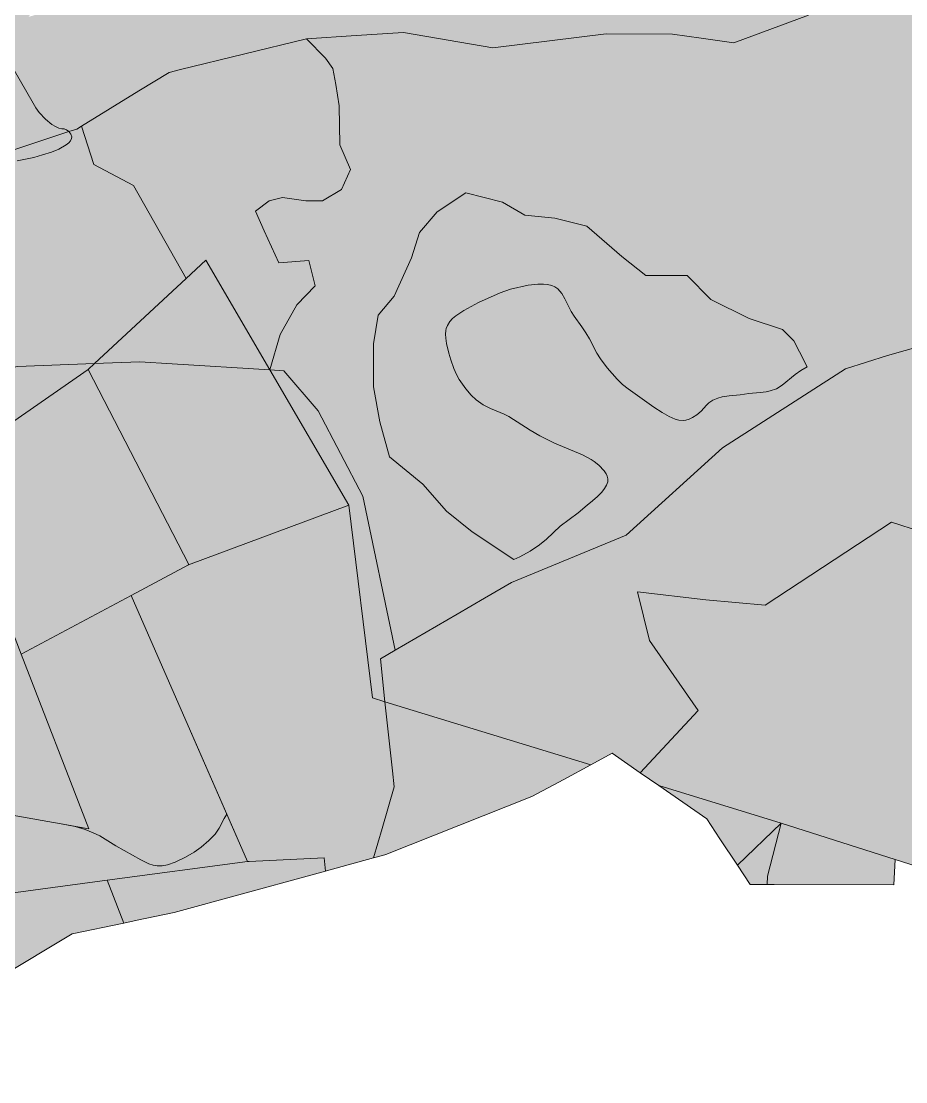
# Model space of a CAD drawing. Header units: metres. Extents: x 541853 to 549675, y 1832829 to 1845715.
# Drawn here: x 542778 to 543479, y 1838557 to 1839397 of the extents above; entities that cross this region are included whole.
import ezdxf

# ---------------------------------------------------------------- set-up
doc = ezdxf.new("R2010")
doc.units = ezdxf.units.M
doc.header["$MEASUREMENT"] = 0
doc.layers.add('1', color=7, linetype='Continuous', lineweight=0)

msp = doc.modelspace()

# ---------------------------------------------------------------- hatches: boundary and pattern name
at = {"layer": '1', "linetype": 'Continuous', "lineweight": 0}
for color, points in [(31, [(542816.25, 1839309.405), (542816.16, 1839309.495), (542814.21, 1839310.965), (542812.38, 1839311.685), (542811.93, 1839311.52), (542810.58, 1839311.595), (542808.3, 1839312.24), (542805.45, 1839313.47), (542802.63, 1839315.12), (542797.53, 1839319.2), (542792.64, 1839324.615), (542790.09, 1839328.245), (542787.75, 1839332.085), (542772.87, 1839358.185), (542771.1, 1839361.83), (542770.17, 1839364.305), (542769.42, 1839367.365), (542769.12, 1839369.525), (542769.27, 1839372.585), (542770.71, 1839379.155), (542771.37, 1839384.765), (542771.1, 1839396.3), (542771.64, 1839399.195), (542772.39, 1839401.16), (542774.19, 1839404.46), (542777.97, 1839410.34), (542782.2, 1839417.915), (542784.84, 1839421.905), (542789.22, 1839427.485), (542796.03, 1839434.295), (542799.36, 1839438.045), (542802.36, 1839442.395), (542804.1, 1839446.1), (542804.88, 1839449.445), (542804.73, 1839452.85), (542803.56, 1839456.645), (542800.95, 1839461.145), (542797.98, 1839464.61), (542795.1, 1839466.965), (542792.28, 1839468.72), (542788.71, 1839470.475), (542761.14, 1839480.84), (542754.27, 1839484.05), (542746.65, 1839488.205), (542742.93, 1839489.555), (542740.8, 1839489.645), (542739.33, 1839489.435), (542736.27, 1839488.385), (542734.68, 1839487.305), (542733.6, 1839486.165), (542729.82, 1839480.66), (542726.13, 1839477.495), (542723.7, 1839476.01), (542720.04, 1839474.285), (542716.47, 1839473.04), (542712.66, 1839472.17), (542706.96, 1839471.63), (542700.06, 1839471.795), (542694.12, 1839472.455), (542688.15, 1839473.565), (542685.42, 1839474.405), (542683.23, 1839475.71), (542682.69, 1839476.475), (542682.48, 1839477.225), (542683.05, 1839478.485), (542681.61, 1839478.545), (542679.36, 1839478.05), (542675.13, 1839476.295), (542671.8, 1839474.51), (542666.97, 1839471.165), (542657.97, 1839463.455), (542656.83, 1839474.45), (542658.06, 1839480.075), (542659.8, 1839493.125), (542666.31, 1839501.675), (542670.24, 1839505.695), (542674.14, 1839508.815), (542683.65, 1839515.4), (542692.89, 1839520.905), (542701.17, 1839526.065), (542707.95, 1839530.67), (542715.57, 1839537.405), (542725.47, 1839545.475), (542734.68, 1839552.165), (542737.77, 1839554.505), (542745.24, 1839560.1), (542752.65, 1839566.355), (542759.67, 1839573.675), (542767.44, 1839582.465), (542772.63, 1839589.635), (542777.49, 1839602.925), (542778.39, 1839615.57), (542775.87, 1839625.395), (542767.47, 1839633.945), (542756.13, 1839640.485), (542745, 1839645.555), (542739.36, 1839647.055), (542737.14, 1839647.64), (542723.73, 1839651.135), (542713.41, 1839653.16), (542698.8, 1839656.13), (542674.56, 1839662.175), (542661.3, 1839668.475), (542653.56, 1839671.04), (542653.47, 1839671.055), (542642.4, 1839672.495), (542630.91, 1839673.155), (542621.31, 1839674.505), (542614.59, 1839678.405), (542611.92, 1839681.675), (542610.72, 1839684.6), (542611.41, 1839691.29), (542613.27, 1839697.965), (542615.46, 1839703.875), (542619.12, 1839710.49), (542624.88, 1839718.41), (542629.8, 1839724.875), (542648.31, 1839741.825), (542663.76, 1839759.285), (542669.34, 1839766.395), (542674.56, 1839773.025), (542691.66, 1839791.895), (542696.73, 1839798.09), (542700.9, 1839803.265), (542706.75, 1839810.3), (542714.07, 1839819.015), (542719.62, 1839825.795), (542723.851, 1839830.836), (542723.01, 1839813.735), (542724.69, 1839810.915), (542728.89, 1839803.91), (542730.84, 1839800.655), (542758.95, 1839787.2), (542784.63, 1839782.31), (542810.31, 1839788.415), (542851.86, 1839788.415), (542895.87, 1839777.42), (542983.86, 1839735.84), (542784.36, 1839400.305), (543067.41, 1839487.605), (543066.42, 1839461.76), (543083.1, 1839441.945), (543120.63, 1839440.91), (543166.5, 1839461.76), (543189.42, 1839486.78), (543243.63, 1839491.985), (543265.53, 1839463.845), (543302.01, 1839446.115), (543383.34, 1839456.54), (543435.45, 1839453.42), (543467.79, 1839461.76), (543479.25, 1839459.675), (543487.47, 1839469.38), (543489.27, 1839468.015), (543575.49, 1839399.945), (543566.04, 1839397.305), (543558.03, 1839395.64), (543546.9, 1839393.915), (543536.4, 1839392.97), (543531.51, 1839392.85), (543490.62, 1839401.115), (543486.66, 1839401.145), (543402.03, 1839401.67), (543342.84, 1839379.89), (543317.07, 1839383.415), (543294.36, 1839386.52), (543241.62, 1839386.85), (543151.89, 1839375.81), (543081.3, 1839387.855), (543043.68, 1839385.515), (543004.26, 1839383.055), (542904.66, 1839358.575), (542895.48, 1839356.325), (542871.6, 1839341.655), (542826.27, 1839313.77), (542822.4, 1839311.415)]), (31, [(542771.67, 1839294.855), (542711.55, 1839296.295), (542671.56, 1839308.13), (542653.89, 1839331.605), (542670, 1839346.515), (542657.97, 1839463.455), (542666.97, 1839471.165), (542671.8, 1839474.51), (542675.13, 1839476.295), (542679.36, 1839478.05), (542681.61, 1839478.545), (542683.05, 1839478.485), (542682.48, 1839477.225), (542682.69, 1839476.475), (542683.23, 1839475.71), (542685.42, 1839474.405), (542688.15, 1839473.565), (542694.12, 1839472.455), (542700.06, 1839471.795), (542706.96, 1839471.63), (542712.66, 1839472.17), (542716.47, 1839473.04), (542720.04, 1839474.285), (542723.7, 1839476.01), (542726.13, 1839477.495), (542729.82, 1839480.66), (542733.6, 1839486.165), (542734.68, 1839487.305), (542736.27, 1839488.385), (542739.33, 1839489.435), (542740.8, 1839489.645), (542742.93, 1839489.555), (542746.65, 1839488.205), (542754.27, 1839484.05), (542761.14, 1839480.84), (542788.71, 1839470.475), (542792.28, 1839468.72), (542795.1, 1839466.965), (542797.98, 1839464.61), (542800.95, 1839461.145), (542803.56, 1839456.645), (542804.73, 1839452.85), (542804.88, 1839449.445), (542804.1, 1839446.1), (542802.36, 1839442.395), (542799.36, 1839438.045), (542796.03, 1839434.295), (542789.22, 1839427.485), (542784.84, 1839421.905), (542782.2, 1839417.915), (542777.97, 1839410.34), (542774.19, 1839404.46), (542772.39, 1839401.16), (542771.64, 1839399.195), (542771.1, 1839396.3), (542771.37, 1839384.765), (542770.71, 1839379.155), (542769.27, 1839372.585), (542769.12, 1839369.525), (542769.42, 1839367.365), (542770.17, 1839364.305), (542771.1, 1839361.83), (542772.87, 1839358.185), (542787.75, 1839332.085), (542790.09, 1839328.245), (542792.64, 1839324.615), (542797.53, 1839319.2), (542802.63, 1839315.12), (542805.45, 1839313.47), (542808.3, 1839312.24), (542810.58, 1839311.595), (542811.93, 1839311.52), (542812.38, 1839311.685), (542814.21, 1839310.965), (542816.16, 1839309.495), (542816.25, 1839309.405)]), (43, [(542975.4, 1839120.675), (542924.7, 1839207.645), (542908.98, 1839193.035), (542867.31, 1839266.805), (542836.02, 1839283.485), (542826.27, 1839313.77), (542871.6, 1839341.655), (542895.48, 1839356.325), (542904.66, 1839358.575), (543004.26, 1839383.055), (543019.53, 1839367.59), (543025.2, 1839359.385), (543027.72, 1839346.785), (543030.24, 1839329.76), (543030.87, 1839298.845), (543039.09, 1839279.3), (543032.13, 1839263.535), (543017.01, 1839254.715), (543003.75, 1839254.715), (542985.48, 1839257.235), (542974.74, 1839254.715), (542964.03, 1839246.51), (542970.96, 1839230.745), (542982.33, 1839205.515), (543006.27, 1839207.405), (543011.34, 1839187.23), (542996.82, 1839172.095), (542983.59, 1839148.77)]), (251, [(542725.41, 1839113.4), (542726.16, 1839113.895), (542740.02, 1839124.35), (542749.98, 1839132.42), (542744.4, 1839142.755), (542743.02, 1839146.1), (542741.88, 1839149.85), (542740.47, 1839156.285), (542739.39, 1839163.635), (542737.95, 1839180.795), (542737.05, 1839184.785), (542735.22, 1839189.63), (542732.46, 1839195.075), (542729.52, 1839199.755), (542727.72, 1839201.93), (542725.23, 1839204.27), (542721.69, 1839206.97), (542718.75, 1839208.755), (542710.5, 1839212.565), (542708.04, 1839213.945), (542705.61, 1839215.82), (542704.11, 1839217.425), (542703, 1839219.255), (542702.16, 1839221.565), (542701.44, 1839226.815), (542701.56, 1839233.205), (542702.82, 1839238.335), (542703.72, 1839240.225), (542704.74, 1839241.62), (542706.03, 1839242.805), (542708.22, 1839244.005), (542711.07, 1839244.845), (542718.3, 1839245.985), (542722.5, 1839247.065), (542725.74, 1839248.505), (542729.1, 1839250.95), (542731.8, 1839253.725), (542733.66, 1839256.05), (542741.28, 1839267.87), (542743.56, 1839270.915), (542747.19, 1839274.5), (542751.69, 1839277.59), (542758.44, 1839280.815), (542768.37, 1839284.295), (542775.21, 1839286.17), (542788.32, 1839289.02), (542795.19, 1839290.925), (542802.42, 1839293.265), (542808.15, 1839295.635), (542813.91, 1839298.89), (542816.16, 1839300.615), (542817.51, 1839302.16), (542818.32, 1839304.005), (542818.38, 1839305.325), (542817.75, 1839307.335), (542816.25, 1839309.405), (542822.4, 1839311.415), (542826.27, 1839313.77), (542836.02, 1839283.485), (542867.31, 1839266.805), (542908.98, 1839193.035), (542836.53, 1839125.715), (542775.36, 1839123.435)]), (251, [(543168.72, 1838970.45), (543135.57, 1838992.365), (543115.38, 1839008.775), (543096.45, 1839030.21), (543069.99, 1839051.645), (543062.4, 1839079.395), (543057.36, 1839107.145), (543057.36, 1839141.195), (543061.14, 1839163.905), (543073.77, 1839179.025), (543087.63, 1839209.295), (543093.93, 1839229.485), (543107.82, 1839245.88), (543130.53, 1839261.015), (543159.51, 1839253.455), (543177.18, 1839243.36), (543201.15, 1839240.84), (543226.38, 1839234.525), (543254.13, 1839210.555), (543273.03, 1839195.435), (543305.82, 1839195.435), (543324.75, 1839176.505), (543355.02, 1839161.385), (543381.51, 1839152.55), (543390.33, 1839143.715), (543394.92, 1839134.895), (543401.04, 1839123.18), (543395.82, 1839120.06), (543391.47, 1839117.09), (543381.24, 1839108.435), (543376.77, 1839105.66), (543371.7, 1839103.95), (543368.46, 1839103.29), (543363.72, 1839102.675), (543354.66, 1839101.985), (543347.82, 1839100.995), (543339.27, 1839100.125), (543333.54, 1839099.195), (543330.27, 1839098.28), (543326.31, 1839096.675), (543323.07, 1839094.62), (543321.09, 1839092.715), (543316.86, 1839087.855), (543313.59, 1839085.125), (543310.11, 1839082.995), (543307.38, 1839081.645), (543304.89, 1839080.82), (543302.67, 1839080.475), (543299.22, 1839080.775), (543296.49, 1839081.6), (543291.75, 1839083.715), (543286.11, 1839086.97), (543279.6, 1839091.215), (543259.05, 1839105.585), (543254.76, 1839109.035), (543250.35, 1839113.355), (543242.64, 1839122.22), (543237.33, 1839129.345), (543234.45, 1839134.025), (543228.54, 1839145.17), (543225.6, 1839150.135), (543222.51, 1839154.875), (543216.42, 1839163.185), (543214.05, 1839166.905), (543208.95, 1839176.925), (543206.52, 1839181.065), (543203.52, 1839184.8), (543200.97, 1839186.57), (543198.72, 1839187.47), (543195.33, 1839188.25), (543192.03, 1839188.625), (543187.5, 1839188.685), (543180, 1839187.815), (543166.08, 1839184.71), (543157.83, 1839181.815), (543140.64, 1839174.105), (543129.03, 1839167.625), (543122.55, 1839163.47), (543120, 1839161.325), (543117.9, 1839158.925), (543116.04, 1839155.925), (543115.11, 1839153.525), (543114.72, 1839151.875), (543114.45, 1839148.905), (543114.63, 1839145.755), (543115.35, 1839141.525), (543117.12, 1839133.875), (543118.68, 1839128.595), (543121.08, 1839121.755), (543123.09, 1839117.075), (543125.31, 1839113.07), (543127.83, 1839109.245), (543130.59, 1839105.645), (543134.88, 1839100.695), (543138.69, 1839097.035), (543144.36, 1839093.045), (543150.09, 1839090.105), (543160.89, 1839085.635), (543164.58, 1839083.82), (543181.56, 1839072.825), (543189.24, 1839068.325), (543200.79, 1839062.7), (543222.99, 1839053.235), (543229.83, 1839049.68), (543232.2, 1839048.165), (543235.95, 1839045.24), (543240.09, 1839040.77), (543241.68, 1839038.37), (543242.64, 1839036.33), (543243.09, 1839034.305), (543242.97, 1839031.995), (543242.04, 1839029.385), (543240.48, 1839026.61), (543238.29, 1839023.775), (543234.78, 1839020.235), (543230.79, 1839016.89), (543226.62, 1839013.395), (543219.42, 1839007.38), (543205.41, 1838996.88), (543194.55, 1838986.59), (543189.03, 1838981.985), (543181.47, 1838977.005), (543173.37, 1838972.505)]), (251, [(542975.4, 1839120.675), (542897.97, 1839125.475), (542872.41, 1839127.05), (542836.53, 1839125.715), (542908.98, 1839193.035), (542924.7, 1839207.645)]), (251, [(543498.81, 1838723.85), (543470.61, 1838732.85), (543380.46, 1838761.605), (543283.41, 1838791.305), (543283.38, 1838791.32), (543268.74, 1838801.505), (543314.52, 1838850.855), (543275.97, 1838906.115), (543266.58, 1838944.68), (543320.79, 1838938.425), (543367.71, 1838934.255), (543467.79, 1838999.925), (543490.71, 1838992.635), (543536.58, 1839008.265), (543520.95, 1839063.525), (543513.66, 1839090.63), (543531.36, 1839113.565), (543555.12, 1839108.285), (543552.81, 1839106.125), (543549.12, 1839101.88), (543545.22, 1839096.525), (543541.98, 1839091.005), (543540.48, 1839087.165), (543539.52, 1839082.665), (543539.49, 1839077.01), (543540.45, 1839071.31), (543541.95, 1839066.855), (543544.83, 1839061.845), (543548.79, 1839057.525), (543553.17, 1839054.465), (543558.21, 1839052.335), (543563.73, 1839051.195), (543568.23, 1839050.955), (543572.07, 1839051.135), (543577.05, 1839051.795), (543583.29, 1839052.995), (543602.19, 1839057.75), (543626.49, 1839065.175), (543639.48, 1839067.965), (543650.1, 1839070.71), (543658.14, 1839073.785), (543664.74, 1839077.55), (543669.9, 1839081.705), (543675, 1839087.195), (543676.92, 1839089.97), (543678.51, 1839092.925), (543680.1, 1839097.125), (543681.12, 1839102.615), (543681.39, 1839108.315), (543681.18, 1839114.225), (543680.31, 1839121.56), (543676.53, 1839145.155), (543674.16, 1839157.155), (543673.35, 1839162.735), (543673.05, 1839168.36), (543673.17, 1839172.23), (543673.56, 1839175.455), (543674.55, 1839180.24), (543675.18, 1839182.205), (543676.41, 1839186.045), (543678.96, 1839191.655), (543713.82, 1839207.39), (543743.01, 1839211.56), (543749.25, 1839177.15), (543751.35, 1839156.3), (543774.27, 1839151.095), (543793.05, 1839178.2), (543810.12, 1839178.2), (543792.21, 1839135.735), (543756.926, 1838949.415), (543726.93, 1838912.145), (543709.74, 1838905.545), (543662.37, 1838873.955), (543658.86, 1838870.895), (543658.83, 1838870.88), (543627.72, 1838856.465), (543535.05, 1838764.365)]), (43, [(543268.74, 1838801.505), (543246.51, 1838816.985), (543229.56, 1838807.805), (543066.54, 1838857.695), (543062.91, 1838891.7), (543074.58, 1838898.51), (543123.78, 1838927.235), (543145.23, 1838939.73), (543166.65, 1838952.225), (543257.58, 1838989.635), (543333.96, 1839058.77), (543431.4, 1839121.455), (543464.46, 1839132.12), (543564.45, 1839160.245), (543585.27, 1839174.015), (543585.45, 1839173.7), (543586.98, 1839169.845), (543587.73, 1839166.68), (543588.21, 1839163.17), (543588.42, 1839160.02), (543588.18, 1839153.27), (543587.85, 1839150.495), (543587.4, 1839147.705), (543585.99, 1839142.185), (543584.43, 1839138.195), (543583.17, 1839135.66), (543580.95, 1839132.075), (543577.98, 1839128.22), (543574.77, 1839124.695), (543568.35, 1839118.845), (543556.23, 1839109.305), (543555.12, 1839108.285), (543531.36, 1839113.565), (543513.66, 1839090.63), (543520.95, 1839063.525), (543536.58, 1839008.265), (543490.71, 1838992.635), (543467.79, 1838999.925), (543367.71, 1838934.255), (543320.79, 1838938.425), (543266.58, 1838944.68), (543275.97, 1838906.115), (543314.52, 1838850.855)]), (251, [(542704.65, 1839033.105), (542682.06, 1839069.225), (542664.42, 1839101.145), (542664.45, 1839101.145), (542725.41, 1839113.4), (542775.36, 1839123.435), (542836.53, 1839125.715), (542831.43, 1839120.975)]), (251, [(542910.99, 1838966.22), (542911.26, 1838966.37), (542831.43, 1839120.975), (542836.53, 1839125.715), (542872.41, 1839127.05), (542897.97, 1839125.475), (542975.4, 1839120.675), (543037.89, 1839013.47)]), (251, [(542778.42, 1838895.3), (542758.38, 1838947.125), (542704.65, 1839033.105), (542831.43, 1839120.975), (542911.26, 1838966.37), (542910.99, 1838966.22), (542865.45, 1838941.86)]), (251, [(543066.54, 1838857.695), (543056.64, 1838860.74), (543037.89, 1839013.47), (542975.4, 1839120.675), (542986.29, 1839120.015), (543013.5, 1839088.185), (543048.93, 1839020.475), (543074.58, 1838898.51), (543062.91, 1838891.7)]), (251, [(543019.5, 1838723.595), (543018.45, 1838733.96), (542958.93, 1838731.26), (542957.64, 1838731.2), (542865.45, 1838941.86), (542910.99, 1838966.22), (543037.89, 1839013.47), (543056.64, 1838860.74), (543066.54, 1838857.695), (543072.42, 1838802.915), (543073.8, 1838790.27), (543064.23, 1838757.36), (543057.42, 1838733.945), (543020.19, 1838723.775), (543020.16, 1838723.775)]), (53, [(542831.88, 1838757.09), (542809.95, 1838760.975), (542799.42, 1838762.835), (542699.58, 1838780.535), (542651.46, 1838791.365), (542628.69, 1838876.295), (542758.38, 1838947.125), (542778.42, 1838895.3)]), (53, [(542886.18, 1838727.69), (542882.94, 1838728.185), (542879.4, 1838729.355), (542873.16, 1838732.43), (542853.3, 1838743.485), (542840.7, 1838751.36), (542835.48, 1838753.985), (542829.12, 1838756.385), (542821.26, 1838758.965), (542831.88, 1838757.09), (542778.42, 1838895.3), (542865.45, 1838941.86), (542941.23, 1838768.685), (542939.16, 1838765.325), (542935.11, 1838757.585), (542931.9, 1838752.935), (542927.04, 1838747.67), (542920.92, 1838742.465), (542915.31, 1838738.475), (542908.47, 1838734.485), (542900.43, 1838730.525), (542894.37, 1838728.41), (542890.02, 1838727.705)]), (251, [(543057.42, 1838733.945), (543064.23, 1838757.36), (543073.8, 1838790.27), (543072.42, 1838802.915), (543066.54, 1838857.695), (543229.56, 1838807.805), (543208.14, 1838796.21), (543182.88, 1838782.515), (543067.23, 1838736.63), (543064.47, 1838735.865)]), (251, [(543345.72, 1838728.185), (543331.86, 1838749.095), (543321.39, 1838764.875), (543283.41, 1838791.305), (543380.46, 1838761.605)]), (53, [(542691.78, 1838695.545), (542699.58, 1838780.535), (542799.42, 1838762.835), (542809.95, 1838760.975), (542821.26, 1838758.965), (542829.12, 1838756.385), (542835.48, 1838753.985), (542840.7, 1838751.36), (542853.3, 1838743.485), (542873.16, 1838732.43), (542879.4, 1838729.355), (542882.94, 1838728.185), (542886.18, 1838727.69), (542890.02, 1838727.705), (542894.37, 1838728.41), (542900.43, 1838730.525), (542908.47, 1838734.485), (542915.31, 1838738.475), (542920.92, 1838742.465), (542927.04, 1838747.67), (542931.9, 1838752.935), (542935.11, 1838757.585), (542939.16, 1838765.325), (542941.23, 1838768.685), (542957.64, 1838731.2), (542846.4, 1838716.275)]), (252, [(543369.21, 1838712.825), (543355.89, 1838712.855), (543345.72, 1838728.185), (543380.46, 1838761.605), (543369.39, 1838719.47)]), (251, [(543469.53, 1838712.585), (543374.82, 1838712.81), (543369.21, 1838712.825), (543369.39, 1838719.47), (543380.46, 1838761.605), (543470.61, 1838732.85)]), (53, [(542859.57, 1838682.375), (542846.4, 1838716.275), (542957.64, 1838731.2), (542958.93, 1838731.26), (543018.45, 1838733.96), (543019.5, 1838723.595), (543007.86, 1838720.415), (542899.65, 1838690.865), (542870.16, 1838684.625)]), (53, [(542749.98, 1838556.615), (542743.47, 1838572.155), (542691.78, 1838695.545), (542846.4, 1838716.275), (542859.57, 1838682.375), (542818.74, 1838673.735), (542760.9, 1838639.265), (542766.45, 1838570.01)])]:
    msp.add_hatch(color=color, dxfattribs=at).paths.add_polyline_path(points)
h = msp.add_hatch(color=251, dxfattribs=at)
h.paths.add_polyline_path([(543074.58, 1838898.51), (543048.93, 1839020.475), (543013.5, 1839088.185), (542986.29, 1839120.015), (542975.4, 1839120.675), (542983.59, 1839148.77), (542996.82, 1839172.095), (543011.34, 1839187.23), (543006.27, 1839207.405), (542982.33, 1839205.515), (542970.96, 1839230.745), (542964.03, 1839246.51), (542974.74, 1839254.715), (542985.48, 1839257.235), (543003.75, 1839254.715), (543017.01, 1839254.715), (543032.13, 1839263.535), (543039.09, 1839279.3), (543030.87, 1839298.845), (543030.24, 1839329.76), (543027.72, 1839346.785), (543025.2, 1839359.385), (543019.53, 1839367.59), (543004.26, 1839383.055), (543043.68, 1839385.515), (543081.3, 1839387.855), (543151.89, 1839375.81), (543241.62, 1839386.85), (543294.36, 1839386.52), (543317.07, 1839383.415), (543342.84, 1839379.89), (543402.03, 1839401.67), (543486.66, 1839401.145), (543490.62, 1839401.115), (543531.51, 1839392.85), (543536.4, 1839392.97), (543546.9, 1839393.915), (543558.03, 1839395.64), (543566.04, 1839397.305), (543575.49, 1839399.945), (543580.14, 1839396.285), (543596.64, 1839382.56), (543686.25, 1839308.1), (543749.97, 1839397.815), (543752.07, 1839395.985), (543734.55, 1839371.79), (543684.39, 1839289.2), (543682.77, 1839261.735), (543686.61, 1839231.06), (543637.08, 1839208.245), (543585.27, 1839174.015), (543564.45, 1839160.245), (543464.46, 1839132.12), (543431.4, 1839121.455), (543333.96, 1839058.77), (543257.58, 1838989.635), (543166.65, 1838952.225), (543123.78, 1838927.235)])
h.paths.add_polyline_path([(543168.72, 1838970.45), (543135.57, 1838992.365), (543115.38, 1839008.775), (543096.45, 1839030.21), (543069.99, 1839051.645), (543062.4, 1839079.395), (543057.36, 1839107.145), (543057.36, 1839141.195), (543061.14, 1839163.905), (543073.77, 1839179.025), (543087.63, 1839209.295), (543093.93, 1839229.485), (543107.82, 1839245.88), (543130.53, 1839261.015), (543159.51, 1839253.455), (543177.18, 1839243.36), (543201.15, 1839240.84), (543226.38, 1839234.525), (543254.13, 1839210.555), (543273.03, 1839195.435), (543305.82, 1839195.435), (543324.75, 1839176.505), (543355.02, 1839161.385), (543381.51, 1839152.55), (543390.33, 1839143.715), (543401.04, 1839123.18), (543395.82, 1839120.06), (543391.47, 1839117.09), (543381.24, 1839108.435), (543376.77, 1839105.66), (543371.7, 1839103.95), (543368.46, 1839103.29), (543363.72, 1839102.675), (543354.66, 1839101.985), (543347.82, 1839100.995), (543339.27, 1839100.125), (543333.54, 1839099.195), (543330.27, 1839098.28), (543326.31, 1839096.675), (543323.07, 1839094.62), (543321.09, 1839092.715), (543316.86, 1839087.855), (543313.59, 1839085.125), (543310.11, 1839082.995), (543307.38, 1839081.645), (543304.89, 1839080.82), (543302.67, 1839080.475), (543299.22, 1839080.775), (543296.49, 1839081.6), (543291.75, 1839083.715), (543286.11, 1839086.97), (543279.6, 1839091.215), (543259.05, 1839105.585), (543254.76, 1839109.035), (543250.35, 1839113.355), (543242.64, 1839122.22), (543237.33, 1839129.345), (543234.45, 1839134.025), (543228.54, 1839145.17), (543225.6, 1839150.135), (543222.51, 1839154.875), (543216.42, 1839163.185), (543214.05, 1839166.905), (543208.95, 1839176.925), (543206.52, 1839181.065), (543203.52, 1839184.8), (543200.97, 1839186.57), (543198.72, 1839187.47), (543195.33, 1839188.25), (543192.03, 1839188.625), (543187.5, 1839188.685), (543180, 1839187.815), (543166.08, 1839184.71), (543157.83, 1839181.815), (543140.64, 1839174.105), (543129.03, 1839167.625), (543122.55, 1839163.47), (543120, 1839161.325), (543117.9, 1839158.925), (543116.04, 1839155.925), (543115.11, 1839153.525), (543114.72, 1839151.875), (543114.45, 1839148.905), (543114.63, 1839145.755), (543115.35, 1839141.525), (543117.12, 1839133.875), (543118.68, 1839128.595), (543121.08, 1839121.755), (543123.09, 1839117.075), (543125.31, 1839113.07), (543127.83, 1839109.245), (543130.59, 1839105.645), (543134.88, 1839100.695), (543138.69, 1839097.035), (543144.36, 1839093.045), (543150.09, 1839090.105), (543160.89, 1839085.635), (543164.58, 1839083.82), (543181.56, 1839072.825), (543189.24, 1839068.325), (543200.79, 1839062.7), (543222.99, 1839053.235), (543229.83, 1839049.68), (543232.2, 1839048.165), (543235.95, 1839045.24), (543240.09, 1839040.77), (543241.68, 1839038.37), (543242.64, 1839036.33), (543243.09, 1839034.305), (543242.97, 1839031.995), (543242.04, 1839029.385), (543240.48, 1839026.61), (543238.29, 1839023.775), (543234.78, 1839020.235), (543219.42, 1839007.38), (543205.41, 1838996.88), (543194.55, 1838986.59), (543189.03, 1838981.985), (543181.47, 1838977.005), (543173.37, 1838972.505)], flags=16)
h = msp.add_hatch(dxfattribs=at)
h.set_pattern_fill('ANSI33', color=188, scale=10, style=0)
h.paths.add_polyline_path([(542664.42, 1839101.145), (542651.04, 1839125.4), (542692.56, 1839181.305), (542624.67, 1839251.61), (542557.71, 1839152.865), (542552.58, 1839138.585), (542533.71, 1839136.98), (542522.94, 1839136.665), (542515.17, 1839137.025), (542508.78, 1839138.195), (542503.8, 1839139.89), (542498.46, 1839142.32), (542482.23, 1839151.665), (542478.57, 1839153.42), (542471.55, 1839156.195), (542457.9, 1839160.68), (542452.74, 1839162.885), (542450.1, 1839164.325), (542445.09, 1839167.85), (542441.07, 1839171.915), (542439.69, 1839173.895), (542438.43, 1839176.565), (542437.8, 1839178.965), (542437.95, 1839180.075), (542442.33, 1839181.59), (542446.62, 1839183.675), (542457.21, 1839190.38), (542460.99, 1839193.125), (542467.05, 1839198.525), (542472.06, 1839203.505), (542476.8, 1839208.89), (542480.58, 1839213.78), (542485.65, 1839221.94), (542485.95, 1839222.69), (542556.03, 1839240.99), (542653.89, 1839331.605), (542671.56, 1839308.13), (542711.55, 1839296.295), (542771.67, 1839294.855), (542816.25, 1839309.405), (542817.75, 1839307.335), (542818.38, 1839305.325), (542818.32, 1839304.005), (542817.51, 1839302.16), (542816.16, 1839300.615), (542813.91, 1839298.89), (542808.15, 1839295.635), (542802.42, 1839293.265), (542795.19, 1839290.925), (542788.32, 1839289.02), (542775.21, 1839286.17), (542768.37, 1839284.295), (542758.44, 1839280.815), (542751.69, 1839277.59), (542747.19, 1839274.5), (542743.56, 1839270.915), (542741.28, 1839267.87), (542733.66, 1839256.05), (542731.8, 1839253.725), (542729.1, 1839250.95), (542725.74, 1839248.505), (542722.5, 1839247.065), (542718.3, 1839245.985), (542711.07, 1839244.845), (542708.22, 1839244.005), (542706.03, 1839242.805), (542704.74, 1839241.62), (542703.72, 1839240.225), (542702.82, 1839238.335), (542701.56, 1839233.205), (542701.44, 1839226.815), (542702.16, 1839221.565), (542703, 1839219.255), (542704.11, 1839217.425), (542705.61, 1839215.82), (542708.04, 1839213.945), (542710.5, 1839212.565), (542718.75, 1839208.755), (542721.69, 1839206.97), (542725.23, 1839204.27), (542727.72, 1839201.93), (542729.52, 1839199.755), (542732.46, 1839195.075), (542735.22, 1839189.63), (542737.05, 1839184.785), (542737.95, 1839180.795), (542739.39, 1839163.635), (542740.47, 1839156.285), (542741.88, 1839149.85), (542743.02, 1839146.1), (542744.4, 1839142.755), (542749.98, 1839132.42), (542740.02, 1839124.35), (542726.16, 1839113.895), (542725.41, 1839113.4), (542664.45, 1839101.145)])

# ---------------------------------------------------------------- linework, layer by layer
at = {"layer": '1', "color": 7, "linetype": 'Continuous', "lineweight": 0, "flags": 128}
for points in [[(543402.03, 1839401.67), (543342.84, 1839379.89), (543317.07, 1839383.415), (543294.36, 1839386.52), (543241.62, 1839386.85), (543151.89, 1839375.81), (543081.3, 1839387.855), (543043.68, 1839385.515), (543004.26, 1839383.055), (542904.66, 1839358.575), (542895.48, 1839356.325), (542871.6, 1839341.655), (542826.27, 1839313.77), (542822.4, 1839311.415), (542816.25, 1839309.405), (542816.16, 1839309.495), (542814.21, 1839310.965), (542812.38, 1839311.685), (542811.93, 1839311.52), (542810.58, 1839311.595), (542808.3, 1839312.24), (542805.45, 1839313.47), (542802.63, 1839315.12), (542797.53, 1839319.2), (542792.64, 1839324.615), (542790.09, 1839328.245), (542787.75, 1839332.085), (542772.87, 1839358.185)], [(542772.87, 1839358.185), (542787.75, 1839332.085), (542790.09, 1839328.245), (542792.64, 1839324.615), (542797.53, 1839319.2), (542802.63, 1839315.12), (542805.45, 1839313.47), (542808.3, 1839312.24), (542810.58, 1839311.595), (542811.93, 1839311.52), (542812.38, 1839311.685), (542814.21, 1839310.965), (542816.16, 1839309.495), (542816.25, 1839309.405), (542771.67, 1839294.855)], [(542771.67, 1839294.855), (542816.25, 1839309.405), (542817.75, 1839307.335), (542818.38, 1839305.325), (542818.32, 1839304.005), (542817.51, 1839302.16), (542816.16, 1839300.615), (542813.91, 1839298.89), (542808.15, 1839295.635), (542802.42, 1839293.265), (542795.19, 1839290.925), (542788.32, 1839289.02), (542775.21, 1839286.17)], [(542775.21, 1839286.17), (542788.32, 1839289.02), (542795.19, 1839290.925), (542802.42, 1839293.265), (542808.15, 1839295.635), (542813.91, 1839298.89), (542816.16, 1839300.615), (542817.51, 1839302.16), (542818.32, 1839304.005), (542818.38, 1839305.325), (542817.75, 1839307.335), (542816.25, 1839309.405), (542822.4, 1839311.415), (542826.27, 1839313.77), (542826.27, 1839313.77), (542836.02, 1839283.485), (542867.31, 1839266.805), (542908.98, 1839193.035), (542836.53, 1839125.715), (542775.36, 1839123.435)], [(543490.71, 1838992.635), (543467.79, 1838999.925), (543367.71, 1838934.255), (543320.79, 1838938.425), (543266.58, 1838944.68), (543275.97, 1838906.115), (543314.52, 1838850.855), (543268.74, 1838801.505), (543246.51, 1838816.985), (543229.56, 1838807.805), (543066.54, 1838857.695), (543062.91, 1838891.7), (543074.58, 1838898.51), (543123.78, 1838927.235), (543145.23, 1838939.73), (543166.65, 1838952.225), (543257.58, 1838989.635), (543333.96, 1839058.77), (543431.4, 1839121.455), (543464.46, 1839132.12), (543564.45, 1839160.245)], [(543498.81, 1838723.85), (543470.61, 1838732.85), (543380.46, 1838761.605), (543283.41, 1838791.305), (543283.38, 1838791.32), (543268.74, 1838801.505), (543268.74, 1838801.505), (543314.52, 1838850.855), (543275.97, 1838906.115), (543266.58, 1838944.68), (543320.79, 1838938.425), (543367.71, 1838934.255), (543467.79, 1838999.925), (543490.71, 1838992.635)], [(542699.58, 1838780.535), (542799.42, 1838762.835), (542809.95, 1838760.975), (542821.26, 1838758.965), (542829.12, 1838756.385), (542835.48, 1838753.985), (542840.7, 1838751.36), (542853.3, 1838743.485), (542873.16, 1838732.43), (542879.4, 1838729.355), (542882.94, 1838728.185), (542886.18, 1838727.69), (542890.02, 1838727.705), (542894.37, 1838728.41), (542900.43, 1838730.525), (542908.47, 1838734.485), (542915.31, 1838738.475), (542920.92, 1838742.465), (542927.04, 1838747.67), (542931.9, 1838752.935), (542935.11, 1838757.585), (542939.16, 1838765.325), (542941.23, 1838768.685), (542957.64, 1838731.2), (542846.4, 1838716.275), (542691.78, 1838695.545)]]:
    msp.add_lwpolyline(points, dxfattribs=at)
for points in [[(542908.98, 1839193.035), (542867.31, 1839266.805), (542836.02, 1839283.485), (542826.27, 1839313.77), (542871.6, 1839341.655), (542895.48, 1839356.325), (542904.66, 1839358.575), (543004.26, 1839383.055), (543019.53, 1839367.59), (543025.2, 1839359.385), (543027.72, 1839346.785), (543030.24, 1839329.76), (543030.87, 1839298.845), (543039.09, 1839279.3), (543032.13, 1839263.535), (543017.01, 1839254.715), (543003.75, 1839254.715), (542985.48, 1839257.235), (542974.74, 1839254.715), (542964.03, 1839246.51), (542970.96, 1839230.745), (542982.33, 1839205.515), (543006.27, 1839207.405), (543011.34, 1839187.23), (542996.82, 1839172.095), (542983.59, 1839148.77), (542975.4, 1839120.675), (542924.7, 1839207.645), (542908.98, 1839193.035)], [(543254.13, 1839210.555), (543273.03, 1839195.435), (543305.82, 1839195.435), (543324.75, 1839176.505), (543355.02, 1839161.385), (543381.51, 1839152.55), (543390.33, 1839143.715), (543394.92, 1839134.895), (543401.04, 1839123.18), (543395.82, 1839120.06), (543391.47, 1839117.09), (543381.24, 1839108.435), (543376.77, 1839105.66), (543371.7, 1839103.95), (543368.46, 1839103.29), (543363.72, 1839102.675), (543354.66, 1839101.985), (543347.82, 1839100.995), (543339.27, 1839100.125), (543333.54, 1839099.195), (543330.27, 1839098.28), (543326.31, 1839096.675), (543323.07, 1839094.62), (543321.09, 1839092.715), (543316.86, 1839087.855), (543313.59, 1839085.125), (543310.11, 1839082.995), (543307.38, 1839081.645), (543304.89, 1839080.82), (543302.67, 1839080.475), (543299.22, 1839080.775), (543296.49, 1839081.6), (543291.75, 1839083.715), (543286.11, 1839086.97), (543279.6, 1839091.215), (543259.05, 1839105.585), (543254.76, 1839109.035), (543250.35, 1839113.355), (543242.64, 1839122.22), (543237.33, 1839129.345), (543234.45, 1839134.025), (543228.54, 1839145.17), (543225.6, 1839150.135), (543222.51, 1839154.875), (543216.42, 1839163.185), (543214.05, 1839166.905), (543208.95, 1839176.925), (543206.52, 1839181.065), (543203.52, 1839184.8), (543200.97, 1839186.57), (543198.72, 1839187.47), (543195.33, 1839188.25), (543192.03, 1839188.625), (543187.5, 1839188.685), (543180, 1839187.815), (543166.08, 1839184.71), (543157.83, 1839181.815), (543140.64, 1839174.105), (543129.03, 1839167.625), (543122.55, 1839163.47), (543120, 1839161.325), (543117.9, 1839158.925), (543116.04, 1839155.925), (543115.11, 1839153.525), (543114.72, 1839151.875), (543114.45, 1839148.905), (543114.63, 1839145.755), (543115.35, 1839141.525), (543117.12, 1839133.875), (543118.68, 1839128.595), (543121.08, 1839121.755), (543123.09, 1839117.075), (543125.31, 1839113.07), (543127.83, 1839109.245), (543130.59, 1839105.645), (543134.88, 1839100.695), (543138.69, 1839097.035), (543144.36, 1839093.045), (543150.09, 1839090.105), (543160.89, 1839085.635), (543164.58, 1839083.82), (543181.56, 1839072.825), (543189.24, 1839068.325), (543200.79, 1839062.7), (543222.99, 1839053.235), (543229.83, 1839049.68), (543232.2, 1839048.165), (543235.95, 1839045.24), (543240.09, 1839040.77), (543241.68, 1839038.37), (543242.64, 1839036.33), (543243.09, 1839034.305), (543242.97, 1839031.995), (543242.04, 1839029.385), (543240.48, 1839026.61), (543238.29, 1839023.775), (543234.78, 1839020.235), (543230.79, 1839016.89), (543226.62, 1839013.395), (543219.42, 1839007.38), (543205.41, 1838996.88), (543194.55, 1838986.59), (543189.03, 1838981.985), (543181.47, 1838977.005), (543173.37, 1838972.505), (543168.72, 1838970.45), (543135.57, 1838992.365), (543115.38, 1839008.775), (543096.45, 1839030.21), (543069.99, 1839051.645), (543062.4, 1839079.395), (543057.36, 1839107.145), (543057.36, 1839141.195), (543061.14, 1839163.905), (543073.77, 1839179.025), (543087.63, 1839209.295), (543093.93, 1839229.485), (543107.82, 1839245.88), (543130.53, 1839261.015), (543159.51, 1839253.455), (543177.18, 1839243.36), (543201.15, 1839240.84), (543226.38, 1839234.525), (543254.13, 1839210.555)], [(542975.4, 1839120.675), (542897.97, 1839125.475), (542872.41, 1839127.05), (542836.53, 1839125.715), (542908.98, 1839193.035), (542924.7, 1839207.645), (542975.4, 1839120.675)], [(542664.42, 1839101.145), (542664.45, 1839101.145), (542725.41, 1839113.4), (542775.36, 1839123.435), (542836.53, 1839125.715), (542831.43, 1839120.975), (542704.65, 1839033.105), (542682.06, 1839069.225), (542664.42, 1839101.145)], [(542831.43, 1839120.975), (542836.53, 1839125.715), (542872.41, 1839127.05), (542897.97, 1839125.475), (542975.4, 1839120.675), (543037.89, 1839013.47), (542910.99, 1838966.22), (542911.26, 1838966.37), (542831.43, 1839120.975)], [(542704.65, 1839033.105), (542831.43, 1839120.975), (542911.26, 1838966.37), (542910.99, 1838966.22), (542865.45, 1838941.86), (542778.42, 1838895.3), (542758.38, 1838947.125), (542704.65, 1839033.105)], [(543074.58, 1838898.51), (543062.91, 1838891.7), (543066.54, 1838857.695), (543056.64, 1838860.74), (543037.89, 1839013.47), (542975.4, 1839120.675), (542986.29, 1839120.015), (543013.5, 1839088.185), (543048.93, 1839020.475), (543074.58, 1838898.51)], [(542865.45, 1838941.86), (542910.99, 1838966.22), (543037.89, 1839013.47), (543056.64, 1838860.74), (543066.54, 1838857.695), (543072.42, 1838802.915), (543073.8, 1838790.27), (543064.23, 1838757.36), (543057.42, 1838733.945), (543020.19, 1838723.775), (543020.16, 1838723.775), (543019.5, 1838723.595), (543018.45, 1838733.96), (542958.93, 1838731.26), (542957.64, 1838731.2), (542865.45, 1838941.86)], [(542628.69, 1838876.295), (542758.38, 1838947.125), (542778.42, 1838895.3), (542831.88, 1838757.09), (542809.95, 1838760.975), (542799.42, 1838762.835), (542699.58, 1838780.535), (542651.46, 1838791.365), (542628.69, 1838876.295)], [(542778.42, 1838895.3), (542865.45, 1838941.86), (542941.23, 1838768.685), (542939.16, 1838765.325), (542935.11, 1838757.585), (542931.9, 1838752.935), (542927.04, 1838747.67), (542920.92, 1838742.465), (542915.31, 1838738.475), (542908.47, 1838734.485), (542900.43, 1838730.525), (542894.37, 1838728.41), (542890.02, 1838727.705), (542886.18, 1838727.69), (542882.94, 1838728.185), (542879.4, 1838729.355), (542873.16, 1838732.43), (542853.3, 1838743.485), (542840.7, 1838751.36), (542835.48, 1838753.985), (542829.12, 1838756.385), (542821.26, 1838758.965), (542831.88, 1838757.09), (542778.42, 1838895.3)], [(543064.47, 1838735.865), (543057.42, 1838733.945), (543064.23, 1838757.36), (543073.8, 1838790.27), (543072.42, 1838802.915), (543066.54, 1838857.695), (543229.56, 1838807.805), (543208.14, 1838796.21), (543182.88, 1838782.515), (543067.23, 1838736.63), (543064.47, 1838735.865)], [(543283.41, 1838791.305), (543380.46, 1838761.605), (543345.72, 1838728.185), (543331.86, 1838749.095), (543321.39, 1838764.875), (543283.41, 1838791.305)], [(543345.72, 1838728.185), (543380.46, 1838761.605), (543369.39, 1838719.47), (543369.21, 1838712.825), (543355.89, 1838712.855), (543345.72, 1838728.185)], [(543369.21, 1838712.825), (543369.39, 1838719.47), (543380.46, 1838761.605), (543470.61, 1838732.85), (543469.53, 1838712.585), (543374.82, 1838712.81), (543369.21, 1838712.825)], [(542846.4, 1838716.275), (542957.64, 1838731.2), (542958.93, 1838731.26), (543018.45, 1838733.96), (543019.5, 1838723.595), (543007.86, 1838720.415), (542899.65, 1838690.865), (542870.16, 1838684.625), (542859.57, 1838682.375), (542846.4, 1838716.275)], [(542691.78, 1838695.545), (542846.4, 1838716.275), (542859.57, 1838682.375), (542818.74, 1838673.735), (542760.9, 1838639.265), (542766.45, 1838570.01), (542749.98, 1838556.615), (542743.47, 1838572.155), (542691.78, 1838695.545)]]:
    msp.add_lwpolyline(points, close=True, dxfattribs=at)

doc.saveas('drawing.dxf')
